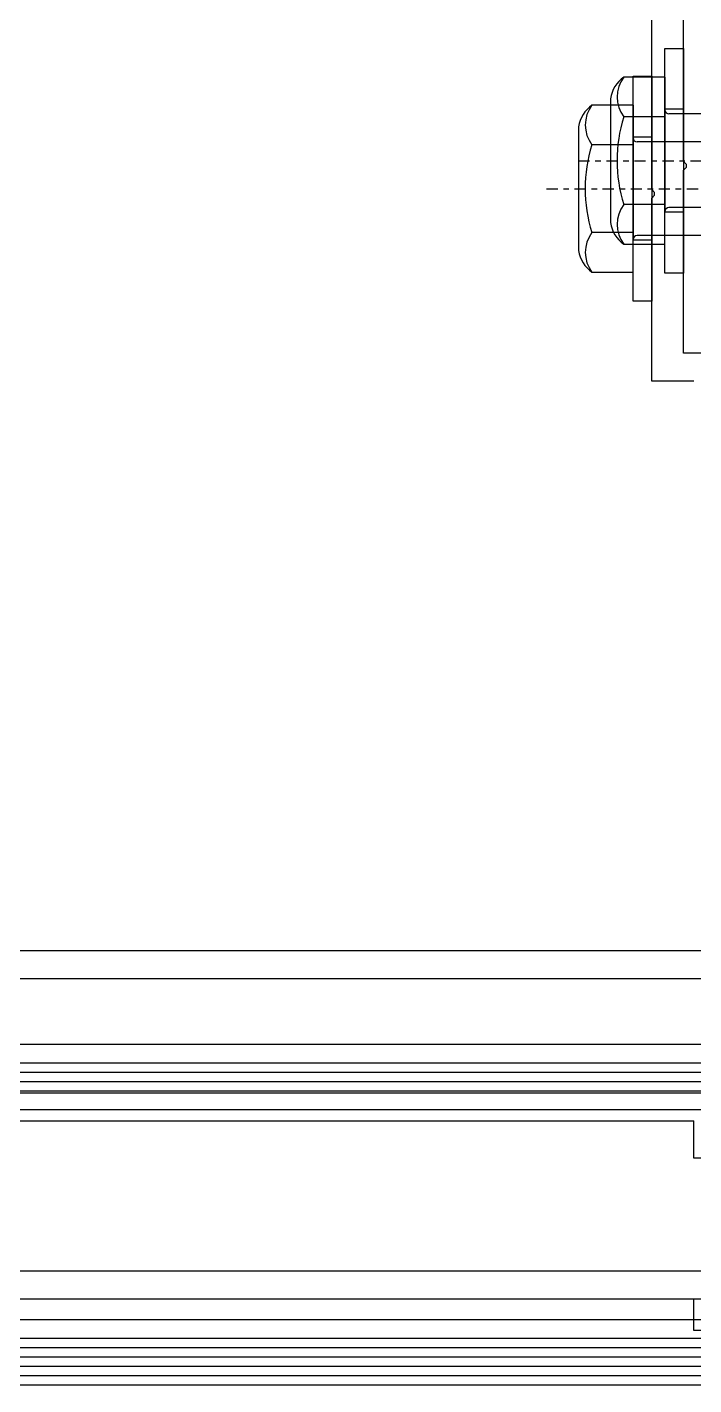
# Model space of a CAD drawing. Header units: inches. Extents: x 4821 to 127877, y 58012 to 433683.
# Drawn here: x 33359.8 to 33431, y 80402.4 to 80547.4 of the extents above; entities that cross this region are included whole.
import ezdxf

# ---------------------------------------------------------------- set-up
doc = ezdxf.new("R2010")
doc.units = ezdxf.units.IN
doc.header["$MEASUREMENT"] = 0
doc.linetypes.add('$1$Center', pattern=[29.999999, 12, -6, 6, -6])
for name, color, linetype in [('A-FURN-FIXD', 10, 'Continuous'), ('A-GLAZ', 132, 'Continuous'), ('A-WAL-CMU', 7, 'Continuous'), ('A-WIN', 141, 'Continuous')]:
    doc.layers.add(name, color=color, linetype=linetype)

# ---------------------------------------------------------------- blocks, each defined once
blk = doc.blocks.new('$1$Fixed bracket Plan')
at = {"layer": 'A-FURN-FIXD', "linetype": '$1$Center', "ltscale": 0.1}
blk.add_line((53.65, -48.26), (53.65, 59.93), dxfattribs=at)
at = {"layer": 'A-FURN-FIXD'}
for p, q in [((48.65, 22.83), (48.65, -38.58)), ((58.65, 22.83), (58.65, -38.58)), ((74.2, -32.5), (74.2, -37)), ((53.75, -37), (34.2, -37)), ((41.65, -39), (41.65, -37)), ((41.65, -37), (65.65, -37)), ((48.15, -37), (48.15, -39)), ((54.05, -36.7), (53.75, -37)), ((54.35, -36.7), (54.05, -36.7)), ((54.65, -37), (54.35, -36.7)), ((74.2, -37), (54.65, -37)), ((59.15, -37), (59.15, -39)), ((65.65, -37), (65.65, -39)), ((65.65, -39), (41.65, -39)), ((44.73, -39), (48.23, -39)), ((44.73, -39), (44.73, -43.41)), ((48.23, -39), (59.07, -39)), ((48.98, -39), (48.98, -43.41)), ((58.33, -39), (58.33, -43.41)), ((62.58, -39), (59.07, -39)), ((62.58, -43.41), (62.58, -39)), ((47.05, -44.83), (60.25, -44.83))]:
    blk.add_line(p, q, dxfattribs=at)
for centre, radius, start, end in [((48.23, -38.58), 0.417, 270, 0), ((59.07, -38.58), 0.417, 180, 270), ((46.85, -40.54), 3.57, 233.4429, 306.5571), ((47.57, -41.37), 3.5, 215.4843, 261.3007), ((53.65, -28.37), 15.75, 252.7319, 287.2681), ((60.45, -40.54), 3.57, 233.4429, 306.5571), ((59.73, -41.37), 3.5, 278.6993, 324.5157)]:
    blk.add_arc(centre, radius, start, end, dxfattribs=at)
blk = doc.blocks.new('CURTT')
at = {"layer": 'A-FURN-FIXD', "extrusion": (-1.56101e-06, 5.69003e-07, 1), "elevation": -2.28}
blk.add_lwpolyline([(908352.26, -1520304.39), (908352.26, -1520300.59), (908364.46, -1520300.59), (908364.46, -1520299.79), (908386.56, -1520299.79), (908386.56, -1520302.19), (908387.76, -1520302.19), (908387.76, -1520299.79), (908398.16, -1520299.79), (908398.16, -1520296.52), (908403.57, -1520296.52, 1), (908405.47, -1520296.52), (908405.47, -1520295.32), (908398.16, -1520295.32), (908398.16, -1520288.69), (908415.26, -1520288.69), (908415.26, -1520287.19), (908398.16, -1520287.19), (908398.16, -1520281.39), (908388.86, -1520281.39), (908388.86, -1520281.99), (908342.96, -1520281.99), (908342.96, -1520285.39), (908343.96, -1520285.39), (908343.96, -1520283.19), (908350.76, -1520283.19), (908350.76, -1520303.19), (908343.96, -1520303.19), (908343.96, -1520300.39), (908342.96, -1520300.39), (908342.96, -1520304.39)], format="xyb", dxfattribs=at)
at = {"layer": 'A-GLAZ', "extrusion": (-1.56101e-06, 5.69003e-07, 1)}
for p, q in [((906984.52, -1520276.2, 0), (908415.26, -1520276.19, 0)), ((906984.52, -1520277.2, 0), (908415.26, -1520277.19, 0)), ((906984.52, -1520278.2, 0), (908415.26, -1520278.19, 0)), ((906984.52, -1520280.2, 0), (908415.26, -1520280.19, 0)), ((907010.52, -1520285.4, 0), (908342.96, -1520285.39, 0)), ((907010.52, -1520304.4, 0), (908342.96, -1520304.39, 0)), ((906989.02, -1520305.6, 0), (908364.46, -1520305.59, 0)), ((906989.02, -1520307.6, 0), (908364.46, -1520307.59, 0)), ((906989.02, -1520309.6, 0), (908364.46, -1520309.59, 0)), ((907002.52, -1520319.6, 0), (908349.46, -1520319.59, 0))]:
    blk.add_line(p, q, dxfattribs=at)
at = {"layer": 'A-FURN-FIXD', "extrusion": (1.56101e-06, -5.69003e-07, -1), "zscale": -0.9999999999999998, "rotation": 89.99978104008247}
blk.add_blockref('$1$Fixed bracket Plan', (-908375.46, -1520457.59, 2.28), dxfattribs=at)
blk = doc.blocks.new('FIRST SLAB EDGE')
at = {"layer": 'A-WIN', "xscale": -1, "rotation": 180}
blk.add_blockref('CURTT', (238156.09, -3250713.17, -1.15), dxfattribs=at)

msp = doc.modelspace()

# ---------------------------------------------------------------- block references
at = {"layer": 'A-WAL-CMU'}
for p in [(-1113064.6, 1810842.37, 0), (-1113068, 1810839.38, 0)]:
    msp.add_blockref('FIRST SLAB EDGE', p, dxfattribs=at)

doc.saveas('drawing.dxf')
